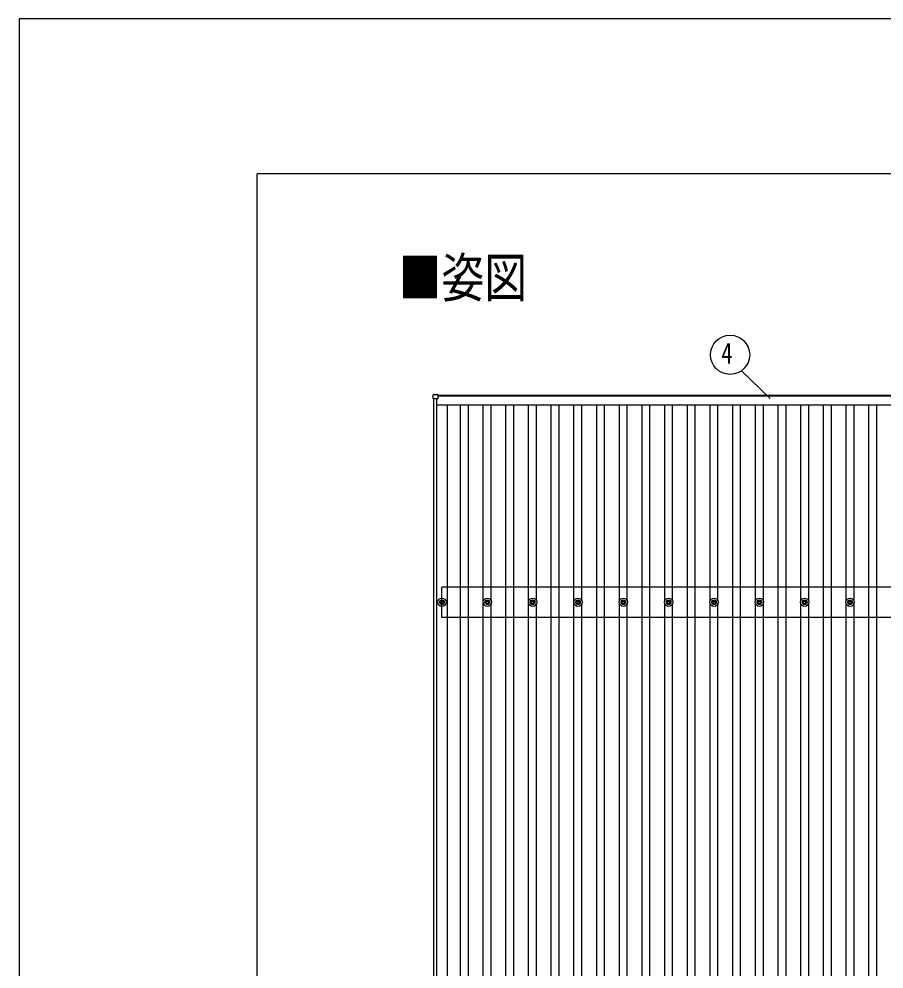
# Model space of a CAD drawing. Units: millimetres, scale not verified. Extents: x -14718 to 14718, y -10395 to 10395.
# Drawn here: x -14718 to -10903, y 6205 to 10395 of the extents above; entities that cross this region are included whole.
import ezdxf
from ezdxf.enums import TextEntityAlignment as Align

# ---------------------------------------------------------------- set-up
doc = ezdxf.new("R2010")
doc.units = ezdxf.units.MM
doc.header["$LTSCALE"] = 40
for name, color, linetype in [('0-2_USER1', 3, 'Continuous'), ('0-5_YKK_13', 4, 'Continuous'), ('0-6_YKK_A1', 4, 'Continuous'), ('0-7_YKK_D', 6, 'Continuous'), ('0-8_YKK_ZWAK', 7, 'Continuous')]:
    doc.layers.add(name, color=color, linetype=linetype)
doc.styles.add('ＭＳ ゴシック', font='')
doc.styles.get('ＭＳ ゴシック').set_extended_font_data('MS Gothic')

msp = doc.modelspace()

# ---------------------------------------------------------------- linework, layer by layer
at = {"layer": '0-5_YKK_13'}
for p, q in [((-12890.73, 8720.09), (-12890.73, 8738.09)), ((-12889.73, 8739.09), (-12871.73, 8739.09)), ((-12871.73, 8719.09), (-12889.73, 8719.09)), ((-12870.73, 8738.09), (-12870.73, 8720.09)), ((-12862.43, 7824.39), (-12858.01, 7824.39)), ((-12862.43, 7820.89), (-12858.01, 7820.89)), ((-12854.18, 7832.64), (-12854.18, 7828.23)), ((-12854.18, 7817.06), (-12854.18, 7812.64)), ((-12850.68, 7832.64), (-12850.68, 7828.23)), ((-12850.68, 7817.06), (-12850.68, 7812.64)), ((-12846.85, 7824.39), (-12842.43, 7824.39)), ((-12846.85, 7820.89), (-12842.43, 7820.89)), ((-12662.43, 7824.39), (-12658.01, 7824.39)), ((-12662.43, 7820.89), (-12658.01, 7820.89)), ((-12654.18, 7832.64), (-12654.18, 7828.23)), ((-12654.18, 7817.06), (-12654.18, 7812.64)), ((-12650.68, 7832.64), (-12650.68, 7828.23)), ((-12650.68, 7817.06), (-12650.68, 7812.64)), ((-12646.85, 7824.39), (-12642.43, 7824.39)), ((-12646.85, 7820.89), (-12642.43, 7820.89)), ((-12462.43, 7824.39), (-12458.01, 7824.39)), ((-12462.43, 7820.89), (-12458.01, 7820.89)), ((-12454.18, 7832.64), (-12454.18, 7828.23)), ((-12454.18, 7817.06), (-12454.18, 7812.64)), ((-12450.68, 7832.64), (-12450.68, 7828.23)), ((-12450.68, 7817.06), (-12450.68, 7812.64)), ((-12446.85, 7824.39), (-12442.43, 7824.39)), ((-12446.85, 7820.89), (-12442.43, 7820.89)), ((-12262.43, 7824.39), (-12258.01, 7824.39)), ((-12262.43, 7820.89), (-12258.01, 7820.89)), ((-12254.18, 7832.64), (-12254.18, 7828.23)), ((-12254.18, 7817.06), (-12254.18, 7812.64)), ((-12250.68, 7832.64), (-12250.68, 7828.23)), ((-12250.68, 7817.06), (-12250.68, 7812.64)), ((-12246.85, 7824.39), (-12242.43, 7824.39)), ((-12246.85, 7820.89), (-12242.43, 7820.89)), ((-12062.43, 7824.39), (-12058.01, 7824.39)), ((-12062.43, 7820.89), (-12058.01, 7820.89)), ((-12054.18, 7832.64), (-12054.18, 7828.23)), ((-12054.18, 7817.06), (-12054.18, 7812.64)), ((-12050.68, 7832.64), (-12050.68, 7828.23)), ((-12050.68, 7817.06), (-12050.68, 7812.64)), ((-12046.85, 7824.39), (-12042.43, 7824.39)), ((-12046.85, 7820.89), (-12042.43, 7820.89)), ((-11862.43, 7824.39), (-11858.01, 7824.39)), ((-11862.43, 7820.89), (-11858.01, 7820.89)), ((-11854.18, 7832.64), (-11854.18, 7828.23)), ((-11854.18, 7817.06), (-11854.18, 7812.64)), ((-11850.68, 7832.64), (-11850.68, 7828.23)), ((-11850.68, 7817.06), (-11850.68, 7812.64)), ((-11846.85, 7824.39), (-11842.43, 7824.39)), ((-11846.85, 7820.89), (-11842.43, 7820.89)), ((-11662.43, 7824.39), (-11658.01, 7824.39)), ((-11662.43, 7820.89), (-11658.01, 7820.89)), ((-11654.18, 7832.64), (-11654.18, 7828.23)), ((-11654.18, 7817.06), (-11654.18, 7812.64)), ((-11650.68, 7832.64), (-11650.68, 7828.23)), ((-11650.68, 7817.06), (-11650.68, 7812.64)), ((-11646.85, 7824.39), (-11642.43, 7824.39)), ((-11646.85, 7820.89), (-11642.43, 7820.89)), ((-11462.43, 7824.39), (-11458.01, 7824.39)), ((-11462.43, 7820.89), (-11458.01, 7820.89)), ((-11454.18, 7832.64), (-11454.18, 7828.23)), ((-11454.18, 7817.06), (-11454.18, 7812.64)), ((-11450.68, 7832.64), (-11450.68, 7828.23)), ((-11450.68, 7817.06), (-11450.68, 7812.64)), ((-11446.85, 7824.39), (-11442.43, 7824.39)), ((-11446.85, 7820.89), (-11442.43, 7820.89)), ((-11262.43, 7824.39), (-11258.01, 7824.39)), ((-11262.43, 7820.89), (-11258.01, 7820.89)), ((-11254.18, 7832.64), (-11254.18, 7828.23)), ((-11254.18, 7817.06), (-11254.18, 7812.64)), ((-11250.68, 7832.64), (-11250.68, 7828.23)), ((-11250.68, 7817.06), (-11250.68, 7812.64)), ((-11246.85, 7824.39), (-11242.43, 7824.39)), ((-11246.85, 7820.89), (-11242.43, 7820.89)), ((-11062.43, 7824.39), (-11058.01, 7824.39)), ((-11062.43, 7820.89), (-11058.01, 7820.89)), ((-11054.18, 7832.64), (-11054.18, 7828.23)), ((-11054.18, 7817.06), (-11054.18, 7812.64)), ((-11050.68, 7832.64), (-11050.68, 7828.23)), ((-11050.68, 7817.06), (-11050.68, 7812.64)), ((-11046.85, 7824.39), (-11042.43, 7824.39)), ((-11046.85, 7820.89), (-11042.43, 7820.89))]:
    msp.add_line(p, q, dxfattribs=at)
for centre, radius in [((-12852.43, 7822.64), 18.25), ((-12652.43, 7822.64), 18.25), ((-12452.43, 7822.64), 18.25), ((-12252.43, 7822.64), 18.25), ((-12052.43, 7822.64), 18.25), ((-11852.43, 7822.64), 18.25), ((-11652.43, 7822.64), 18.25), ((-11452.43, 7822.64), 18.25), ((-11252.43, 7822.64), 18.25), ((-11052.43, 7822.64), 18.25), ((-12852.43, 7822.64), 10.15), ((-12852.43, 7822.64), 5.85), ((-12852.43, 7822.64), 5.25), ((-12652.43, 7822.64), 10.15), ((-12652.43, 7822.64), 5.85), ((-12652.43, 7822.64), 5.25), ((-12452.43, 7822.64), 10.15), ((-12452.43, 7822.64), 5.85), ((-12452.43, 7822.64), 5.25), ((-12252.43, 7822.64), 10.15), ((-12252.43, 7822.64), 5.85), ((-12252.43, 7822.64), 5.25), ((-12052.43, 7822.64), 10.15), ((-12052.43, 7822.64), 5.85), ((-12052.43, 7822.64), 5.25), ((-11852.43, 7822.64), 10.15), ((-11852.43, 7822.64), 5.85), ((-11852.43, 7822.64), 5.25), ((-11652.43, 7822.64), 10.15), ((-11652.43, 7822.64), 5.85), ((-11652.43, 7822.64), 5.25), ((-11452.43, 7822.64), 10.15), ((-11452.43, 7822.64), 5.85), ((-11452.43, 7822.64), 5.25), ((-11252.43, 7822.64), 10.15), ((-11252.43, 7822.64), 5.85), ((-11252.43, 7822.64), 5.25), ((-11052.43, 7822.64), 10.15), ((-11052.43, 7822.64), 5.85), ((-11052.43, 7822.64), 5.25)]:
    msp.add_circle(centre, radius, dxfattribs=at)
for centre, start, end in [((-12889.73, 8738.09), 90, 180), ((-12889.73, 8720.09), 180, 270), ((-12871.73, 8738.09), 0, 90), ((-12871.73, 8720.09), 270, 0)]:
    msp.add_arc(centre, 1, start, end, dxfattribs=at)
at = {"layer": '0-6_YKK_A1'}
for p, q in [((-12887.43, 3320.67), (-12887.43, 8719.09)), ((-12875.43, 3320.67), (-12875.43, 8719.09)), ((-12870.73, 8735.79), (-7434.13, 8735.79)), ((-7434.13, 8731), (-12870.73, 8731)), ((-12875.43, 8693), (-7429.43, 8693)), ((-12827.43, 3351.95), (-12827.43, 8693)), ((-12769.93, 3351.93), (-12769.93, 8693)), ((-12734.93, 3351.93), (-12734.93, 8693)), ((-12669.93, 7827.82), (-12669.93, 8693)), ((-12634.93, 7827.82), (-12634.93, 8693)), ((-12569.93, 3351.93), (-12569.93, 8693)), ((-12534.93, 3351.93), (-12534.93, 8693)), ((-12469.93, 7827.82), (-12469.93, 8693)), ((-12434.93, 7827.82), (-12434.93, 8693)), ((-12369.93, 3351.93), (-12369.93, 8693)), ((-12334.93, 3351.93), (-12334.93, 8693)), ((-12269.93, 7827.82), (-12269.93, 8693)), ((-12234.93, 7827.82), (-12234.93, 8693)), ((-12169.93, 3351.93), (-12169.93, 8693)), ((-12134.93, 3351.93), (-12134.93, 8693)), ((-12069.93, 7827.82), (-12069.93, 8693)), ((-12034.93, 7827.82), (-12034.93, 8693)), ((-11969.93, 3351.93), (-11969.93, 8693)), ((-11934.93, 3351.93), (-11934.93, 8693)), ((-11869.93, 7827.82), (-11869.93, 8693)), ((-11834.93, 7827.82), (-11834.93, 8693)), ((-11769.93, 3351.93), (-11769.93, 8693)), ((-11734.93, 3351.93), (-11734.93, 8693)), ((-11669.93, 7827.82), (-11669.93, 8693)), ((-11634.93, 7827.82), (-11634.93, 8693)), ((-11569.93, 3351.93), (-11569.93, 8693)), ((-11534.93, 3351.93), (-11534.93, 8693)), ((-11469.93, 7827.82), (-11469.93, 8693)), ((-11434.93, 7827.82), (-11434.93, 8693)), ((-11369.93, 3351.93), (-11369.93, 8693)), ((-11334.93, 3351.93), (-11334.93, 8693)), ((-11269.93, 7827.82), (-11269.93, 8693)), ((-11234.93, 7827.82), (-11234.93, 8693)), ((-11169.93, 3351.93), (-11169.93, 8693)), ((-11134.93, 3351.93), (-11134.93, 8693)), ((-11069.93, 7827.82), (-11069.93, 8693)), ((-11034.93, 7827.82), (-11034.93, 8693)), ((-10969.93, 3351.93), (-10969.93, 8693)), ((-10934.93, 3351.93), (-10934.93, 8693)), ((-7452.43, 7889.64), (-12852.43, 7889.64)), ((-12852.43, 7755.64), (-12852.43, 7889.64)), ((-12669.93, 4227.82), (-12669.93, 7817.46)), ((-12634.93, 4227.82), (-12634.93, 7817.46)), ((-12469.93, 4227.82), (-12469.93, 7817.46)), ((-12434.93, 4227.82), (-12434.93, 7817.46)), ((-12269.93, 4227.82), (-12269.93, 7817.46)), ((-12234.93, 4227.82), (-12234.93, 7817.46)), ((-12069.93, 4227.82), (-12069.93, 7817.46)), ((-12034.93, 4227.82), (-12034.93, 7817.46)), ((-11869.93, 4227.82), (-11869.93, 7817.46)), ((-11834.93, 4227.82), (-11834.93, 7817.46)), ((-11669.93, 4227.82), (-11669.93, 7817.46)), ((-11634.93, 4227.82), (-11634.93, 7817.46)), ((-11469.93, 4227.82), (-11469.93, 7817.46)), ((-11434.93, 4227.82), (-11434.93, 7817.46)), ((-11269.93, 4227.82), (-11269.93, 7817.46)), ((-11234.93, 4227.82), (-11234.93, 7817.46)), ((-11069.93, 4227.82), (-11069.93, 7817.46)), ((-11034.93, 4227.82), (-11034.93, 7817.46)), ((-7452.43, 7755.64), (-12852.43, 7755.64))]:
    msp.add_line(p, q, dxfattribs=at)
at = {"layer": '0-7_YKK_D'}
msp.add_line((-11405.33, 8720.53), (-11531.77, 8843.51), dxfattribs=at)
msp.add_circle((-11581.58, 8914.1), 86.4, dxfattribs=at)
at = {"layer": '0-8_YKK_ZWAK'}
for p in [(13632.57, 9712.5), (-13667.43, -8837.5)]:
    msp.add_line(p, (-13667.43, 9712.5), dxfattribs=at)
msp.add_lwpolyline([(-14717.5, -10395), (14717.5, -10395), (14717.5, 10395), (-14717.5, 10395)], close=True, dxfattribs=at)

# ---------------------------------------------------------------- texts
at = {"layer": '0-2_USER1', "style": 'ＭＳ ゴシック', "width": 0.8}
msp.add_text('■姿図', height=173.2, dxfattribs=at).set_placement((-13043.6, 9115.66), align=Align.BOTTOM_LEFT)
at = {"layer": '0-7_YKK_D', "style": 'ＭＳ ゴシック', "width": 0.8}
msp.add_text('4', height=92.38, dxfattribs=at).set_placement((-11620.65, 8847.34), align=Align.BOTTOM_LEFT)

doc.saveas('drawing.dxf')
